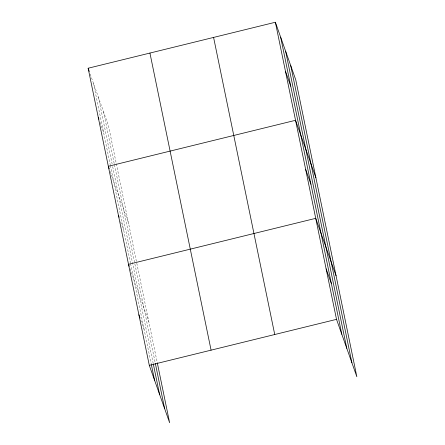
<?xml version="1.0" encoding="UTF-8"?>
<svg xmlns="http://www.w3.org/2000/svg" width="445" height="445" viewBox="0 0 445 445"><rect width="100%" height="100%" fill="white"/><g stroke="black" fill="none" stroke-linecap="round" stroke-linejoin="round"><path stroke-width="0.33" stroke-dasharray="2.23 1.67" d="M90.213 74.07L108.48 125.651L136.643 262.506M100.069 122.442L103.518 132.171M110.16 171.464L128.655 223.696M120.712 221.782L123.693 230.21M130.112 268.858L148.836 321.735M140.737 320.011L144.18 329.739M136.787 263.184L157.152 362.141M103.513 111.628L114.304 164.049M114.443 164.733L155.233 362.931M98.395 97.171L112.129 163.899M112.685 166.619L153.169 363.292M93.428 83.148L110.243 164.85M110.382 165.529L130.424 262.889M130.563 263.574L151.25 364.082"/><path stroke-width="0.67" d="M157.291 362.814L169.628 422.75L149.292 365.328L88.143 68.23L275.372 22.25L295.708 79.672L356.857 376.77L336.52 319.349L275.372 22.25M149.292 365.328L336.52 319.349M285.462 71.272L290.741 86.185M315.883 177.711L295.552 120.295L108.324 166.274L109.242 168.866M305.643 169.311L310.922 184.23M336.064 275.755L315.733 218.334L128.505 264.319L129.195 266.26M326.124 268.841L331.408 283.754M88.143 68.23L89.295 71.473M98.234 117.252L98.924 119.199M118.415 215.297L119.104 217.243M138.901 314.821L140.047 318.064M290.741 65.643L351.889 362.742M285.623 51.192L346.772 348.29M280.656 37.163L341.805 334.262M213.589 37.425L274.737 334.523M149.932 53.061L211.08 350.154M155.372 363.604L164.661 408.721M153.308 363.966L159.544 394.27M151.389 364.755L154.576 380.241"/></g></svg>
